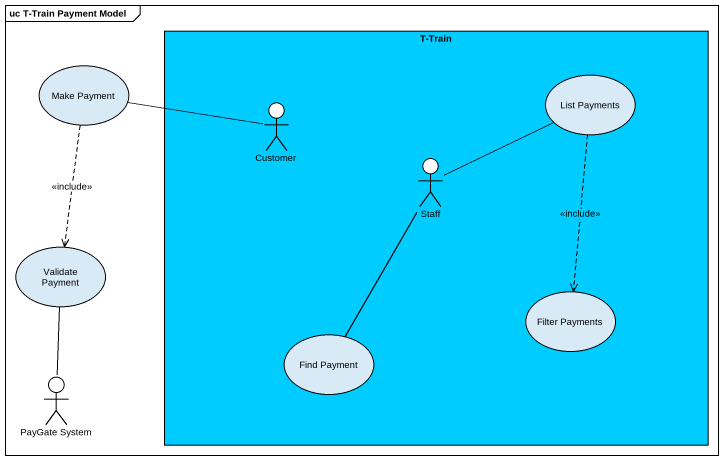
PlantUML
@startuml
mainframe uc T-Train Payment Model
rectangle "T-Train" as T_Train #00CCFF {
  actor Customer
  usecase "List Payments" as List_Payments
  actor Staff
  usecase "Filter Payments" as Filter_Payments
  usecase "Find Payment" as Find_Payment
}
usecase "Make Payment" as Make_Payment
usecase "Validate Payment" as Validate_Payment
actor "PayGate System" as PayGate_System
Make_Payment ..> Validate_Payment : <<include>>
Customer -left- Make_Payment
List_Payments ..> Filter_Payments : <<include>>
Staff -right- List_Payments
Staff -- Find_Payment
PayGate_System -up- Validate_Payment
@enduml
